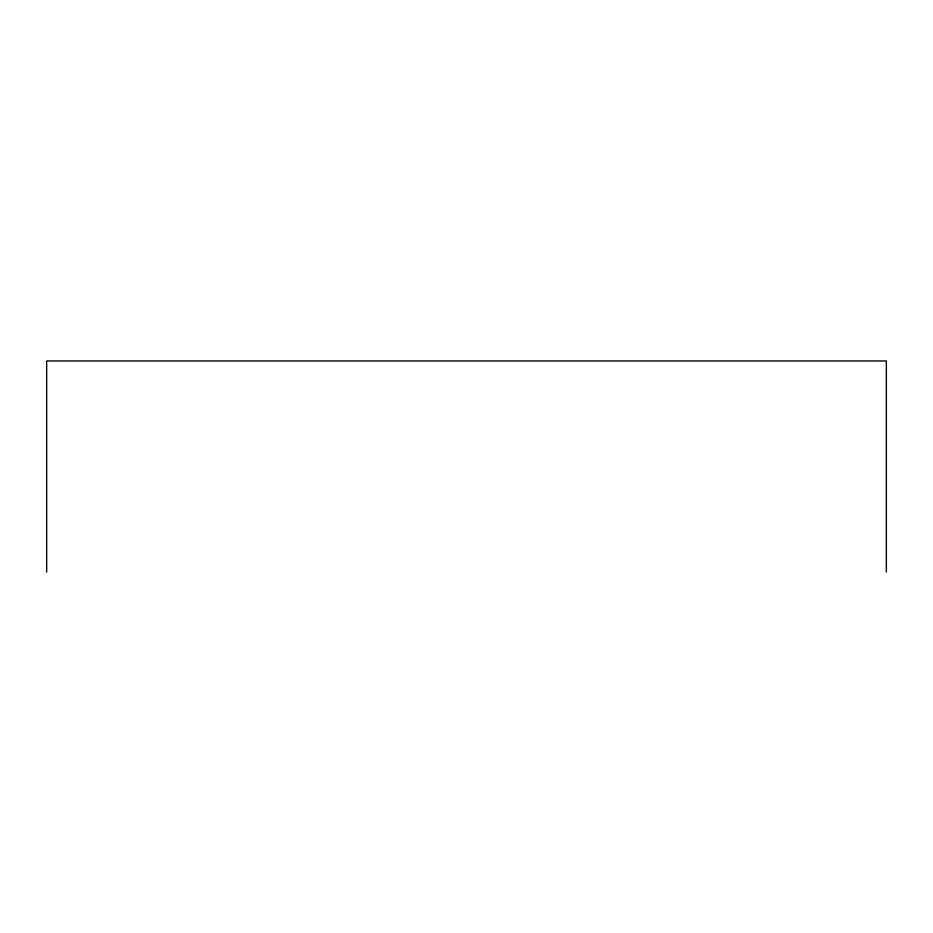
<?xml version="1.0" encoding="UTF-8"?>
<svg xmlns="http://www.w3.org/2000/svg" width="933" height="933" viewBox="0 0 933 933"><rect width="100%" height="100%" fill="white"/><g stroke="black" fill="none" stroke-linecap="round" stroke-linejoin="round"><path stroke-width="1.4" d="M886.35 572.034L886.35 360.966L46.65 360.966L46.65 572.034"/></g></svg>
